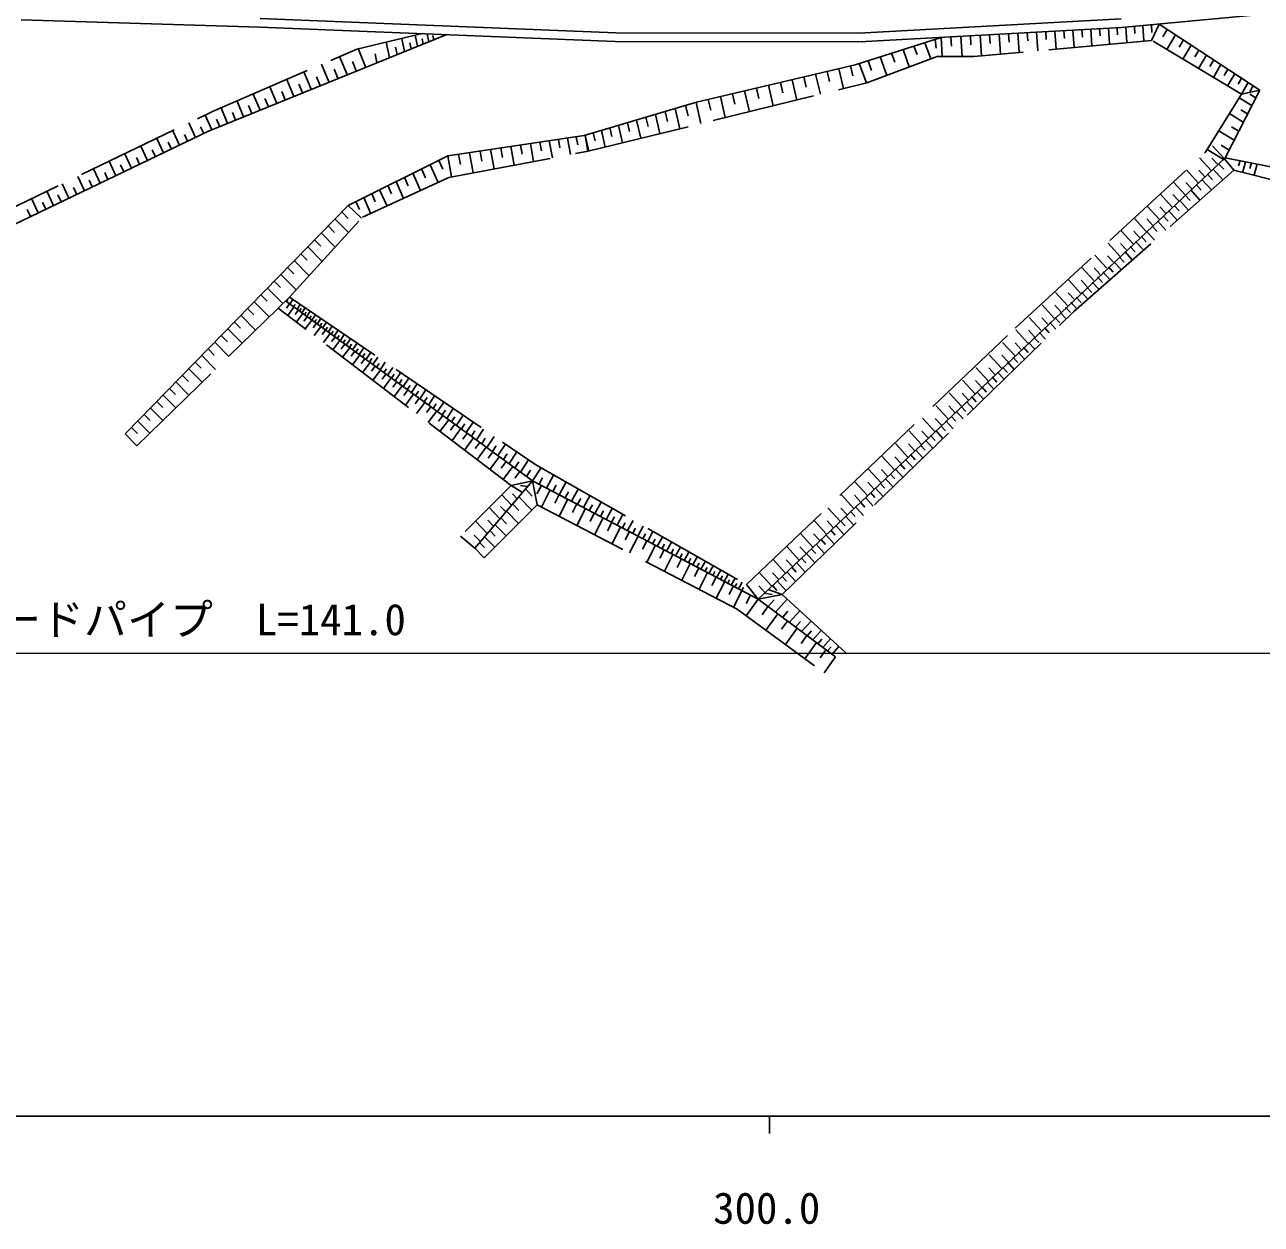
# Model space of a CAD drawing. Units: millimetres, scale not verified. Extents: x 40000 to 680000, y 20000 to 380000.
# Drawn here: x 324676 to 396619, y 198715 to 268527 of the extents above; entities that cross this region are included whole.
import ezdxf
from ezdxf.enums import TextEntityAlignment as Align

# ---------------------------------------------------------------- set-up
doc = ezdxf.new("R2010")
doc.units = ezdxf.units.MM
doc.header["$LTSCALE"] = 1000
doc.linetypes.add('DASHED', pattern=[7.5, 6, -1.5])
for name, color, linetype, lineweight in [('M-BGD', 7, 'Continuous', 25), ('M-STR-HTXT', 7, 'Continuous', 13), ('M-TTL-BAND', 7, 'Continuous', 25)]:
    doc.layers.add(name, color=color, linetype=linetype, lineweight=lineweight)
doc.styles.add('ＭＳ ゴシック', font='')
doc.styles.get('ＭＳ ゴシック').set_extended_font_data('MS Gothic')

msp = doc.modelspace()

# ---------------------------------------------------------------- linework, layer by layer
at = {"layer": 'M-BGD'}
for p, q in [((388491, 268362), (400329, 269466)), ((324460, 268812), (338346, 268394)), ((338351, 268394), (359034, 267551)), ((338376, 268896), (359059, 268053)), ((373214, 268028), (388459, 268863)), ((373236, 267527), (388491, 268362)), ((388234, 268348), (388261, 267942)), ((388740, 268385), (388796, 267505)), ((389238, 268432), (389265, 268010)), ((389736, 268478), (389793, 267580)), ((390227, 268524), (390256, 268077)), ((390674, 268565), (390239, 267613)), ((390674, 268565), (396533, 264720)), ((349242, 267950), (335370, 262326)), ((346777, 266972), (346607, 267732)), ((347534, 267272), (347390, 267917)), ((347861, 267402), (347795, 267699)), ((348188, 267532), (348085, 267997)), ((348471, 267644), (348415, 267894)), ((359059, 268053), (373214, 268028)), ((377993, 267787), (372990, 266192)), ((377653, 267677), (377699, 267167)), ((377993, 267787), (378062, 266703)), ((378563, 267818), (378597, 267284)), ((379133, 267850), (379208, 266676)), ((379695, 267880), (379729, 267361)), ((380258, 267911), (380335, 266714)), ((380813, 267942), (380845, 267437)), ((381368, 267972), (381442, 266815)), ((381916, 268002), (381947, 267512)), ((382464, 268032), (382535, 266914)), ((383004, 268062), (383035, 267586)), ((383545, 268091), (383614, 267012)), ((384078, 268120), (384108, 267659)), ((384612, 268150), (384679, 267108)), ((385138, 268178), (385167, 267731)), ((385664, 268207), (385729, 267204)), ((386184, 268236), (386212, 267802)), ((386703, 268264), (386766, 267298)), ((387216, 268292), (387243, 267872)), ((387729, 268320), (387786, 267430)), ((391152, 268252), (390892, 267815)), ((391629, 267939), (391121, 267085)), ((392088, 267638), (391840, 267221)), ((344507, 266071), (344066, 267134)), ((345900, 266624), (345701, 267519)), ((346338, 266798), (346246, 267212)), ((347155, 267122), (347077, 267473)), ((359053, 267551), (373208, 267526)), ((375775, 267080), (376142, 266069)), ((376413, 267276), (376589, 266790)), ((377048, 267482), (377389, 266539)), ((392546, 267337), (392061, 266522)), ((392987, 267048), (392750, 266650)), ((342375, 265198), (341946, 266222)), ((343429, 265631), (342994, 266675)), ((343967, 265851), (343748, 266379)), ((345170, 266313), (345056, 266825)), ((372990, 266192), (363754, 264014)), ((373222, 266266), (373651, 265142)), ((373746, 266433), (373951, 265868)), ((374444, 266656), (374834, 265578)), ((375110, 266868), (375301, 266340)), ((393427, 266759), (392964, 265981)), ((393850, 266481), (393623, 266102)), ((394272, 266204), (393831, 265462)), ((341341, 264774), (340922, 265777)), ((341858, 264986), (341646, 265493)), ((342902, 265414), (342685, 265932)), ((370010, 265487), (370147, 264901)), ((370693, 265648), (370965, 264482)), ((371369, 265807), (371504, 265227)), ((372045, 265967), (372314, 264813)), ((372715, 266125), (372849, 265551)), ((394678, 265938), (394462, 265575)), ((395084, 265671), (394663, 264964)), ((339337, 263952), (338935, 264914)), ((340329, 264359), (339918, 265341)), ((340835, 264567), (340628, 265063)), ((367253, 264837), (367393, 264237)), ((367949, 265001), (368227, 263808)), ((368638, 265164), (368777, 264570)), ((369327, 265326), (369603, 264146)), ((395473, 265415), (395268, 265070)), ((395863, 265160), (395462, 264485)), ((396149, 264972), (395951, 264640)), ((337413, 263163), (337028, 264085)), ((338365, 263554), (337971, 264495)), ((338851, 263753), (338652, 264229)), ((339833, 264156), (339630, 264641)), ((364442, 264174), (364585, 263561)), ((365151, 264342), (365436, 263122)), ((365854, 264507), (365996, 263901)), ((366557, 264673), (366838, 263467)), ((396533, 264720), (394513, 260789)), ((396072, 263823), (395335, 264280)), ((396533, 264720), (395471, 264480)), ((396302, 264272), (395951, 264490)), ((336480, 262780), (336103, 263683)), ((336947, 262972), (336756, 263428)), ((337889, 263358), (337694, 263824)), ((363754, 264014), (357233, 262080)), ((361943, 263475), (362075, 262903)), ((362520, 263646), (362792, 262473)), ((363126, 263827), (363266, 263225)), ((363733, 264007), (364019, 262773)), ((395574, 262853), (394765, 263355)), ((395823, 263338), (395436, 263578)), ((334620, 261966), (334228, 262811)), ((335563, 262418), (335170, 263265)), ((336023, 262593), (335837, 263040)), ((359221, 262665), (359454, 261658)), ((359744, 262821), (359863, 262304)), ((360267, 262976), (360512, 261916)), ((360816, 263140), (360942, 262596)), ((361365, 263303), (361624, 262188)), ((395304, 262328), (394880, 262591)), ((335370, 262326), (321092, 255483)), ((332748, 261069), (332358, 261912)), ((333682, 261516), (333290, 262360)), ((334151, 261741), (333966, 262140)), ((335091, 262192), (334907, 262590)), ((335566, 262406), (335566, 262407)), ((357233, 262080), (349288, 260890)), ((356256, 261933), (356428, 260969)), ((356767, 262010), (356851, 261537)), ((357278, 262086), (357443, 261159)), ((357278, 262086), (357494, 261172)), ((357751, 262228), (357861, 261760)), ((358225, 262369), (358450, 261409)), ((358723, 262517), (358837, 262026)), ((395034, 261804), (394148, 262354)), ((331820, 260624), (331430, 261465)), ((332284, 260847), (332098, 261247)), ((333215, 261293), (333030, 261693)), ((351166, 261170), (351268, 260595)), ((351778, 261262), (351979, 260134)), ((352368, 261350), (352467, 260797)), ((352959, 261439), (353152, 260354)), ((353529, 261524), (353623, 260992)), ((354098, 261610), (354284, 260566)), ((354647, 261692), (354738, 261180)), ((355197, 261774), (355375, 260771)), ((355726, 261854), (355814, 261362)), ((394451, 260669), (393480, 261271)), ((394462, 260741), (393782, 261483)), ((394743, 261236), (394278, 261524)), ((329977, 259741), (329589, 260579)), ((330896, 260182), (330507, 261021)), ((331358, 260403), (331172, 260805)), ((349288, 260890), (343488, 258013)), ((348771, 260634), (349005, 260111)), ((349283, 260888), (349500, 259669)), ((349918, 260983), (350025, 260385)), ((350553, 261078), (350762, 259906)), ((394513, 260789), (367344, 235093)), ((393709, 260037), (393028, 260780)), ((394085, 260389), (393745, 260760)), ((394136, 260436), (394432, 260112)), ((394462, 260741), (395021, 260060)), ((394513, 260789), (398779, 259945)), ((395382, 260617), (395299, 260309)), ((395700, 260554), (395540, 259962)), ((396043, 260486), (395955, 260162)), ((329063, 259303), (328675, 260140)), ((329520, 259522), (329333, 259926)), ((330437, 259962), (330250, 260364)), ((347257, 259883), (347708, 258876)), ((347757, 260131), (347986, 259621)), ((348258, 260379), (348721, 259347)), ((392955, 259331), (392273, 260076)), ((393332, 259684), (392991, 260056)), ((393485, 259827), (393780, 259503)), ((393810, 260131), (394386, 259500)), ((396386, 260419), (396214, 259783)), ((327249, 258434), (326862, 259267)), ((327701, 258651), (327513, 259056)), ((328154, 258867), (327766, 259702)), ((328608, 259085), (328421, 259490)), ((345803, 259162), (346021, 258676)), ((346280, 259398), (346721, 258416)), ((346768, 259640), (346991, 259143)), ((392200, 258624), (391516, 259370)), ((392577, 258978), (392236, 259350)), ((392836, 259220), (393130, 258897)), ((393160, 259523), (393719, 258911)), ((325453, 257573), (325068, 258404)), ((326349, 258002), (325963, 258835)), ((326799, 258218), (326610, 258624)), ((344396, 258464), (344816, 257528)), ((344861, 258695), (345074, 258221)), ((345326, 258925), (345756, 257967)), ((391442, 257915), (390757, 258663)), ((391821, 258270), (391479, 258643)), ((391867, 258312), (392390, 257740)), ((392189, 258614), (392483, 258293)), ((392512, 258916), (393053, 258324)), ((325008, 257360), (324818, 257768)), ((325901, 257788), (325712, 258195)), ((343488, 258013), (330518, 244712)), ((343122, 257639), (343500, 257255)), ((343488, 258013), (344279, 257278)), ((343942, 258239), (344149, 257776)), ((390684, 257205), (389997, 257955)), ((391063, 257560), (390720, 257935)), ((391223, 257710), (391729, 257157)), ((391545, 258011), (391837, 257691)), ((342723, 257229), (343509, 256431)), ((389924, 256494), (389236, 257245)), ((390304, 256850), (389960, 257225)), ((390582, 257110), (391070, 256576)), ((390903, 257410), (391194, 257091)), ((341929, 256415), (342741, 255590)), ((342326, 256822), (342701, 256440)), ((389162, 255781), (388473, 256533)), ((389543, 256137), (389199, 256513)), ((389625, 256214), (389914, 255897)), ((389943, 256512), (390414, 255997)), ((390263, 256811), (390553, 256493)), ((341139, 255605), (341977, 254754)), ((341534, 256010), (341907, 255630)), ((388399, 255067), (387708, 255820)), ((388780, 255424), (388435, 255800)), ((388989, 255619), (389278, 255303)), ((389306, 255916), (389760, 255420)), ((340353, 254799), (341217, 253922)), ((340746, 255202), (341117, 254825)), ((387634, 254351), (386942, 255106)), ((388016, 254709), (387671, 255086)), ((388039, 254730), (388458, 254272)), ((388355, 255026), (388643, 254711)), ((388672, 255322), (389108, 254845)), ((339572, 253998), (340461, 253094)), ((339962, 254398), (340332, 254023)), ((386868, 253633), (386174, 254390)), ((387251, 253992), (386904, 254370)), ((387409, 254140), (387810, 253701)), ((387724, 254435), (388010, 254122)), ((339183, 253599), (339550, 253226)), ((386106, 252910), (385407, 253671)), ((386487, 253271), (386138, 253652)), ((386471, 253256), (386757, 252944)), ((386781, 253551), (387167, 253129)), ((387095, 253846), (387380, 253534)), ((338408, 252804), (338773, 252433)), ((338794, 253201), (339688, 252293)), ((339902, 252410), (339989, 252542)), ((340104, 252263), (340283, 252534)), ((385342, 252185), (384642, 252948)), ((385724, 252547), (385374, 252928)), ((385851, 252667), (386136, 252356)), ((386160, 252961), (386529, 252558)), ((337637, 252014), (338000, 251645)), ((338021, 252408), (338895, 251521)), ((339848, 252450), (354218, 241991)), ((340086, 252276), (339910, 252038)), ((340336, 252094), (339979, 251613)), ((340312, 252111), (340404, 252250)), ((340592, 251908), (340411, 251665)), ((340521, 251960), (340709, 252243)), ((340661, 251858), (340756, 252002)), ((340801, 251756), (340995, 252049)), ((340945, 251651), (341043, 251800)), ((341089, 251546), (341289, 251849)), ((384577, 251458), (383876, 252223)), ((384960, 251821), (384609, 252203)), ((385232, 252080), (385517, 251770)), ((385541, 252373), (385893, 251989)), ((336870, 251227), (337231, 250861)), ((337253, 251619), (338107, 250752)), ((340848, 251722), (340482, 251229)), ((341109, 251532), (340924, 251282)), ((341371, 251341), (340996, 250837)), ((341238, 251438), (341340, 251592)), ((341386, 251330), (341593, 251642)), ((341638, 251147), (341449, 250892)), ((341540, 251218), (341645, 251377)), ((341693, 251106), (341907, 251428)), ((341852, 250991), (341960, 251155)), ((342010, 250876), (342231, 251208)), ((383811, 250730), (383108, 251496)), ((384194, 251094), (383843, 251477)), ((384309, 251203), (384665, 250814)), ((384616, 251495), (384899, 251186)), ((384924, 251787), (385274, 251404)), ((336108, 250445), (336467, 250081)), ((336488, 250835), (337323, 249987)), ((341905, 250952), (341522, 250436)), ((342178, 250753), (341985, 250492)), ((342452, 250554), (342060, 250026)), ((342174, 250757), (342286, 250926)), ((342337, 250638), (342565, 250981)), ((342506, 250515), (342621, 250689)), ((342674, 250392), (342909, 250747)), ((342848, 250266), (342968, 250446)), ((343022, 250139), (343265, 250505)), ((383043, 250001), (382338, 250768)), ((383427, 250365), (383075, 250749)), ((383696, 250621), (384058, 250225)), ((384002, 250912), (384285, 250604)), ((335349, 249667), (335706, 249305)), ((335727, 250055), (336543, 249227)), ((342731, 250351), (342533, 250084)), ((343011, 250148), (342609, 249607)), ((343297, 249940), (343094, 249666)), ((343582, 249732), (343172, 249178)), ((343202, 250009), (343325, 250194)), ((343381, 249878), (343631, 250255)), ((343567, 249743), (343694, 249935)), ((343752, 249608), (344010, 249997)), ((343943, 249469), (344074, 249667)), ((344134, 249330), (344400, 249732)), ((382273, 249270), (381567, 250039)), ((382658, 249635), (382305, 250019)), ((382781, 249752), (383061, 249446)), ((383085, 250041), (383453, 249638)), ((383390, 250331), (383672, 250024)), ((334971, 249280), (335768, 248471)), ((343875, 249519), (343667, 249239)), ((344167, 249306), (343746, 248740)), ((344466, 249089), (344253, 248802)), ((344331, 249186), (344467, 249391)), ((344529, 249043), (344803, 249458)), ((344732, 248895), (344872, 249105)), ((344936, 248747), (345219, 249175)), ((381501, 248537), (380794, 249308)), ((381887, 248903), (381534, 249288)), ((382173, 249175), (382452, 248869)), ((382476, 249463), (382851, 249054)), ((334219, 248508), (334996, 247719)), ((334595, 248894), (334950, 248534)), ((344764, 248871), (344334, 248292)), ((345070, 248649), (344852, 248356)), ((345375, 248427), (344935, 247833)), ((345146, 248594), (345290, 248811)), ((345356, 248441), (345648, 248883)), ((345572, 248283), (345721, 248508)), ((345789, 248126), (346091, 248581)), ((346236, 247800), (346548, 248270)), ((380729, 247803), (380020, 248576)), ((381115, 248170), (380761, 248556)), ((381265, 248312), (381651, 247890)), ((381567, 248599), (381845, 248295)), ((381869, 248886), (382250, 248471)), ((333470, 247741), (334229, 246970)), ((333845, 248124), (334197, 247766)), ((345688, 248199), (345465, 247899)), ((346000, 247972), (345549, 247365)), ((346012, 247963), (346166, 248194)), ((346320, 247740), (346091, 247432)), ((346639, 247507), (346178, 246885)), ((346467, 247632), (346625, 247871)), ((346697, 247464), (347019, 247950)), ((346935, 247291), (347099, 247538)), ((347173, 247118), (347505, 247619)), ((379954, 247068), (379244, 247842)), ((380341, 247435), (379987, 247822)), ((380662, 247740), (381054, 247311)), ((380963, 248026), (381241, 247723)), ((332726, 246977), (333466, 246226)), ((333098, 247359), (333449, 247003)), ((346966, 247269), (346732, 246955)), ((347292, 247032), (346820, 246395)), ((347626, 246789), (347387, 246467)), ((347419, 246939), (347588, 247194)), ((347665, 246760), (348007, 247277)), ((347918, 246576), (348092, 246839)), ((348172, 246392), (348525, 246925)), ((379178, 246331), (378466, 247107)), ((379566, 246699), (379211, 247087)), ((379762, 246885), (380037, 246584)), ((380061, 247169), (380459, 246734)), ((380361, 247455), (380638, 247152)), ((331986, 246218), (332707, 245486)), ((332356, 246598), (332705, 246244)), ((347960, 246546), (347477, 245894)), ((348302, 246297), (348057, 245968)), ((348643, 246048), (348148, 245382)), ((348433, 246201), (348613, 246472)), ((348695, 246011), (349059, 246561)), ((348964, 245815), (349150, 246094)), ((349234, 245618), (349611, 246186)), ((378400, 245592), (377687, 246370)), ((378789, 245962), (378433, 246350)), ((379164, 246317), (379439, 246017)), ((379462, 246601), (379867, 246159)), ((331250, 245463), (331952, 244750)), ((331618, 245841), (331965, 245489)), ((348992, 245794), (348742, 245457)), ((349341, 245540), (348835, 244858)), ((349513, 245416), (349704, 245704)), ((349791, 245213), (350180, 245799)), ((350366, 244795), (350766, 245400)), ((377621, 244852), (376906, 245631)), ((378011, 245222), (377654, 245611)), ((378271, 245469), (378687, 245015)), ((378568, 245752), (378842, 245453)), ((378866, 246034), (379276, 245586)), ((330518, 244712), (331205, 244014)), ((330884, 245088), (331228, 244738)), ((349698, 245280), (349442, 244935)), ((350055, 245021), (349537, 244323)), ((350078, 245004), (350276, 245302)), ((350420, 244755), (350158, 244402)), ((350662, 244579), (350866, 244886)), ((350958, 244363), (351372, 244988)), ((376840, 244111), (376124, 244891)), ((377231, 244482), (376873, 244871)), ((377383, 244626), (377655, 244329)), ((377678, 244907), (378100, 244446)), ((377975, 245188), (378247, 244890)), ((350786, 244489), (350256, 243775)), ((351159, 244217), (350891, 243856)), ((351532, 243946), (350990, 243215)), ((351264, 244141), (351474, 244458)), ((351570, 243918), (351997, 244562)), ((351886, 243689), (352103, 244016)), ((352201, 243459), (352642, 244124)), ((376058, 243368), (375340, 244150)), ((376449, 243739), (376091, 244130)), ((376793, 244066), (377064, 243770)), ((377088, 244346), (377515, 243878)), ((351914, 243668), (351639, 243298)), ((352295, 243390), (351740, 242642)), ((352527, 243222), (352751, 243560)), ((352852, 242985), (353307, 243671)), ((353524, 242496), (353994, 243204)), ((375274, 242623), (374555, 243407)), ((375666, 242996), (375307, 243387)), ((375912, 243229), (376351, 242749)), ((376206, 243508), (376476, 243213)), ((376499, 243787), (376932, 243313)), ((352686, 243106), (352405, 242728)), ((353076, 242822), (352508, 242057)), ((353188, 242740), (353419, 243089)), ((353475, 242532), (353188, 242145)), ((353871, 242244), (354109, 242603)), ((354218, 241991), (354702, 242722)), ((374488, 241877), (373768, 242663)), ((374881, 242250), (374521, 242643)), ((375327, 242674), (375772, 242188)), ((375620, 242952), (375889, 242658)), ((354218, 241991), (350858, 238072)), ((354218, 241991), (352973, 241703)), ((354218, 241991), (367344, 235093)), ((354218, 241991), (354498, 240583)), ((354608, 241786), (354809, 242150)), ((355029, 241565), (355438, 242305)), ((355399, 241370), (355600, 241735)), ((355769, 241176), (356165, 241893)), ((373701, 241130), (372979, 241917)), ((374095, 241503), (373734, 241897)), ((374454, 241845), (374721, 241553)), ((374745, 242121), (375195, 241628)), ((375036, 242397), (375304, 242104)), ((353002, 240573), (352431, 241162)), ((353634, 241310), (352973, 241703)), ((353318, 240941), (353045, 241222)), ((353416, 241056), (354179, 240266)), ((353926, 241650), (353514, 241713)), ((353805, 241510), (354203, 241097)), ((354734, 241720), (354480, 241222)), ((355249, 241449), (354743, 240455)), ((355764, 241179), (355511, 240682)), ((356127, 240988), (356322, 241340)), ((356485, 240799), (356869, 241494)), ((357180, 240434), (357552, 241107)), ((372912, 240381), (372189, 241169)), ((373307, 240755), (372945, 241149)), ((373585, 241019), (374047, 240514)), ((373874, 241294), (374141, 241003)), ((374164, 241569), (374620, 241070)), ((352320, 239777), (351692, 240424)), ((352661, 240175), (352361, 240484)), ((353057, 240638), (353424, 240258)), ((356278, 240908), (355773, 239917)), ((356791, 240639), (356539, 240144)), ((357304, 240369), (356800, 239381)), ((356833, 240617), (357022, 240959)), ((357517, 240257), (357700, 240588)), ((357853, 240081), (358214, 240732)), ((358506, 239738), (358855, 240368)), ((372122, 239630), (371397, 240420)), ((372517, 240005), (372155, 240400)), ((373008, 240471), (373476, 239960)), ((373296, 240745), (373562, 240455)), ((351582, 238917), (350894, 239627)), ((351951, 239347), (351622, 239686)), ((352367, 239832), (352704, 239483)), ((352698, 240219), (353401, 239491)), ((357815, 240101), (357564, 239607)), ((358326, 239832), (357824, 238847)), ((358180, 239909), (358357, 240230)), ((358822, 239571), (358994, 239882)), ((359138, 239405), (359476, 240016)), ((359751, 239083), (360078, 239675)), ((371330, 238878), (370603, 239670)), ((371726, 239254), (371363, 239649)), ((372146, 239653), (372410, 239365)), ((372433, 239925), (372906, 239408)), ((372720, 240198), (372985, 239909)), ((351729, 239089), (352040, 238767)), ((352035, 239446), (352682, 238776)), ((358836, 239564), (358586, 239072)), ((359346, 239296), (358846, 238314)), ((359445, 239244), (359611, 239545)), ((359854, 239029), (359605, 238539)), ((360048, 238927), (360209, 239218)), ((360345, 238771), (360662, 239344)), ((360633, 238620), (360789, 238902)), ((360921, 238469), (361228, 239024)), ((370536, 238124), (369808, 238918)), ((370933, 238501), (370569, 238897)), ((371574, 239110), (371837, 238823)), ((371860, 239381), (372339, 238858)), ((350858, 238072), (350031, 238765)), ((351184, 238452), (350823, 238824)), ((351141, 238402), (351426, 238106)), ((351423, 238732), (352018, 238116)), ((360363, 238762), (359864, 237783)), ((360870, 238495), (360620, 238007)), ((361376, 238229), (360879, 237253)), ((361200, 238322), (361351, 238595)), ((361479, 238175), (361776, 238713)), ((361749, 238033), (361895, 238298)), ((362019, 237891), (362307, 238412)), ((369741, 237369), (369011, 238164)), ((370138, 237746), (369774, 238144)), ((370720, 238298), (371210, 237762)), ((371004, 238569), (371266, 238282)), ((371289, 238839), (371774, 238309)), ((350858, 238072), (351405, 237506)), ((361882, 237964), (361633, 237476)), ((362387, 237698), (361891, 236725)), ((362281, 237753), (362423, 238010)), ((362543, 237616), (362822, 238120)), ((362891, 237433), (362644, 236947)), ((362797, 237482), (362935, 237730)), ((363051, 237349), (363321, 237837)), ((363298, 237220), (363430, 237460)), ((363544, 237090), (363805, 237563)), ((369869, 237491), (370130, 237207)), ((370152, 237760), (370648, 237218)), ((370436, 238029), (370697, 237744)), ((363395, 237168), (362901, 236198)), ((363897, 236904), (363651, 236420)), ((363782, 236965), (363911, 237198)), ((364021, 236839), (364274, 237298)), ((364252, 236718), (364377, 236943)), ((364483, 236596), (364728, 237040)), ((364707, 236479), (364828, 236697)), ((364931, 236361), (365169, 236791)), ((368944, 236612), (368213, 237409)), ((369342, 236990), (368977, 237389)), ((369305, 236955), (369564, 236672)), ((369587, 237223), (370088, 236674)), ((364400, 236640), (363907, 235673)), ((364901, 236377), (364655, 235894)), ((365402, 236114), (364911, 235150)), ((365148, 236247), (365265, 236458)), ((365365, 236133), (365595, 236549)), ((365576, 236022), (365689, 236227)), ((365786, 235912), (366009, 236314)), ((365990, 235804), (366100, 236003)), ((366194, 235697), (366410, 236087)), ((368145, 235854), (367413, 236652)), ((368545, 236233), (368179, 236632)), ((368462, 236154), (368977, 235590)), ((368742, 236421), (369001, 236139)), ((369023, 236688), (369530, 236133)), ((365901, 235851), (365656, 235370)), ((366401, 235589), (365911, 234628)), ((366392, 235593), (366498, 235785)), ((366899, 235327), (366654, 234847)), ((367344, 235093), (366665, 235945)), ((367344, 235093), (368737, 235364)), ((367745, 235474), (367378, 235874)), ((367714, 235438), (368155, 235369)), ((367932, 235651), (368737, 235364)), ((368182, 235888), (368439, 235607)), ((367344, 235093), (366655, 234127)), ((367345, 235094), (367344, 235095)), ((367344, 235093), (371848, 231737)), ((367914, 234668), (367572, 234187)), ((367924, 234661), (368279, 235060)), ((368362, 234334), (369035, 235091)), ((368484, 234243), (367803, 233287)), ((369050, 233822), (368711, 233346)), ((368759, 234038), (369079, 234398)), ((369156, 233743), (369763, 234426)), ((369875, 233207), (370422, 233823)), ((369615, 233401), (368940, 232454)), ((369515, 233475), (369804, 233800)), ((370200, 232965), (370460, 233258)), ((370525, 232722), (371018, 233278)), ((370176, 232983), (369840, 232512)), ((370736, 232565), (370069, 231628)), ((370820, 232503), (371054, 232767)), ((371114, 232283), (371559, 232784)), ((371292, 232151), (370960, 231685)), ((371848, 231737), (371187, 230809)), ((371381, 232085), (371592, 232323)), ((371647, 231886), (372047, 232337))]:
    msp.add_line(p, q, dxfattribs=at)
at = {"layer": 'M-BGD', "linetype": 'DASHED'}
for p, q in [((344006, 267109), (347798, 268009)), ((335606, 263475), (344006, 267109)), ((390239, 267613), (379890, 266674)), ((395471, 264480), (390239, 267613)), ((373674, 265148), (377767, 266681)), ((379890, 266674), (377767, 266681)), ((357453, 261161), (373674, 265148)), ((393380, 261107), (395471, 264480)), ((321213, 256549), (335606, 263475)), ((349351, 259641), (357453, 261161)), ((382309, 250870), (393380, 261107)), ((385692, 251810), (395021, 260060)), ((395021, 260060), (398027, 259300)), ((344321, 257321), (349351, 259641)), ((340075, 252671), (344321, 257321)), ((331201, 244018), (340075, 252671)), ((340077, 252674), (354416, 242916)), ((352973, 241703), (339424, 252036)), ((368737, 235364), (385692, 251810)), ((366665, 235945), (382309, 250870)), ((354416, 242916), (366665, 235945)), ((350297, 239031), (352973, 241703)), ((354498, 240583), (351405, 237506)), ((366119, 234519), (354498, 240583)), ((372452, 231967), (368737, 235364)), ((370625, 231221), (366119, 234519))]:
    msp.add_line(p, q, dxfattribs=at)
at = {"layer": 'M-STR-HTXT'}
msp.add_line((261550, 231946), (404265, 231946), dxfattribs=at)
at = {"layer": 'M-TTL-BAND'}
for p, q in [((40000, 205000), (579000, 205000)), ((368000, 205000), (368000, 204000))]:
    msp.add_line(p, q, dxfattribs=at)

# ---------------------------------------------------------------- texts
at = {"layer": 'M-STR-HTXT', "style": 'ＭＳ ゴシック'}
msp.add_text('ガードパイプ\u3000L=141.0', height=1833, dxfattribs=at).set_placement((333738, 232446), align=Align.BOTTOM_CENTER)
at = {"layer": 'M-TTL-BAND', "style": 'ＭＳ ゴシック'}
msp.add_text('300.0', height=1833, dxfattribs=at).set_placement((367844, 198195), align=Align.BOTTOM_CENTER)

doc.saveas('drawing.dxf')
